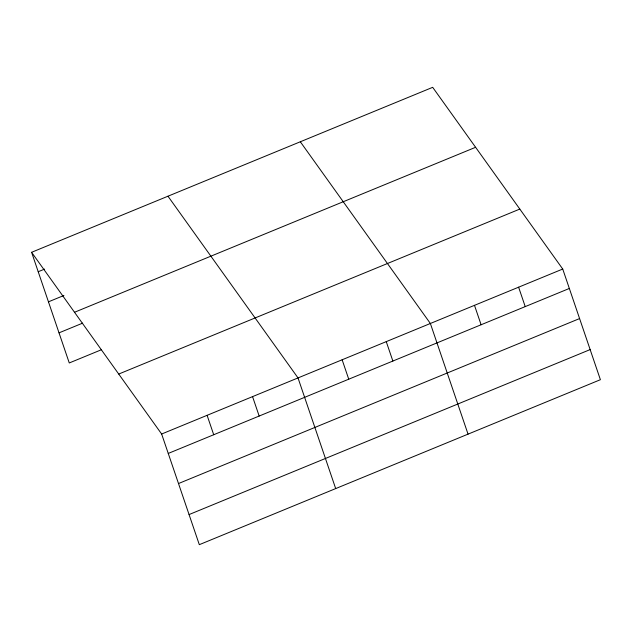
<?xml version="1.0" encoding="UTF-8"?>
<svg xmlns="http://www.w3.org/2000/svg" width="632" height="632" viewBox="0 0 632 632"><rect width="100%" height="100%" fill="white"/><g stroke="black" fill="none" stroke-linecap="round" stroke-linejoin="round"><path stroke-width="0.95" d="M31.6 252.302L432.683 87.327L562.733 269.042L600.4 379.698L199.317 544.673L161.642 434.018L31.6 252.302L69.267 362.958L101.088 349.875M38.212 271.728L44.572 269.106M48.459 301.835L63.919 295.476M74.513 312.271L475.604 147.296M59.021 332.851L82.658 323.134M118.729 374.049L519.812 209.073M161.642 434.018L562.733 269.042M168.254 453.436L569.345 288.461M178.508 483.543L579.591 318.567M189.063 514.567L590.154 349.583M300.326 141.773L430.368 323.481L468.043 434.137M167.97 196.212L298.012 377.92L335.687 488.576M518.611 287.189L525.224 306.607M474.49 305.335L481.102 324.753M386.255 341.628L392.867 361.046M342.133 359.774L348.745 379.2M252.555 396.62L259.167 416.038M207.099 415.319L213.711 434.737"/></g></svg>
